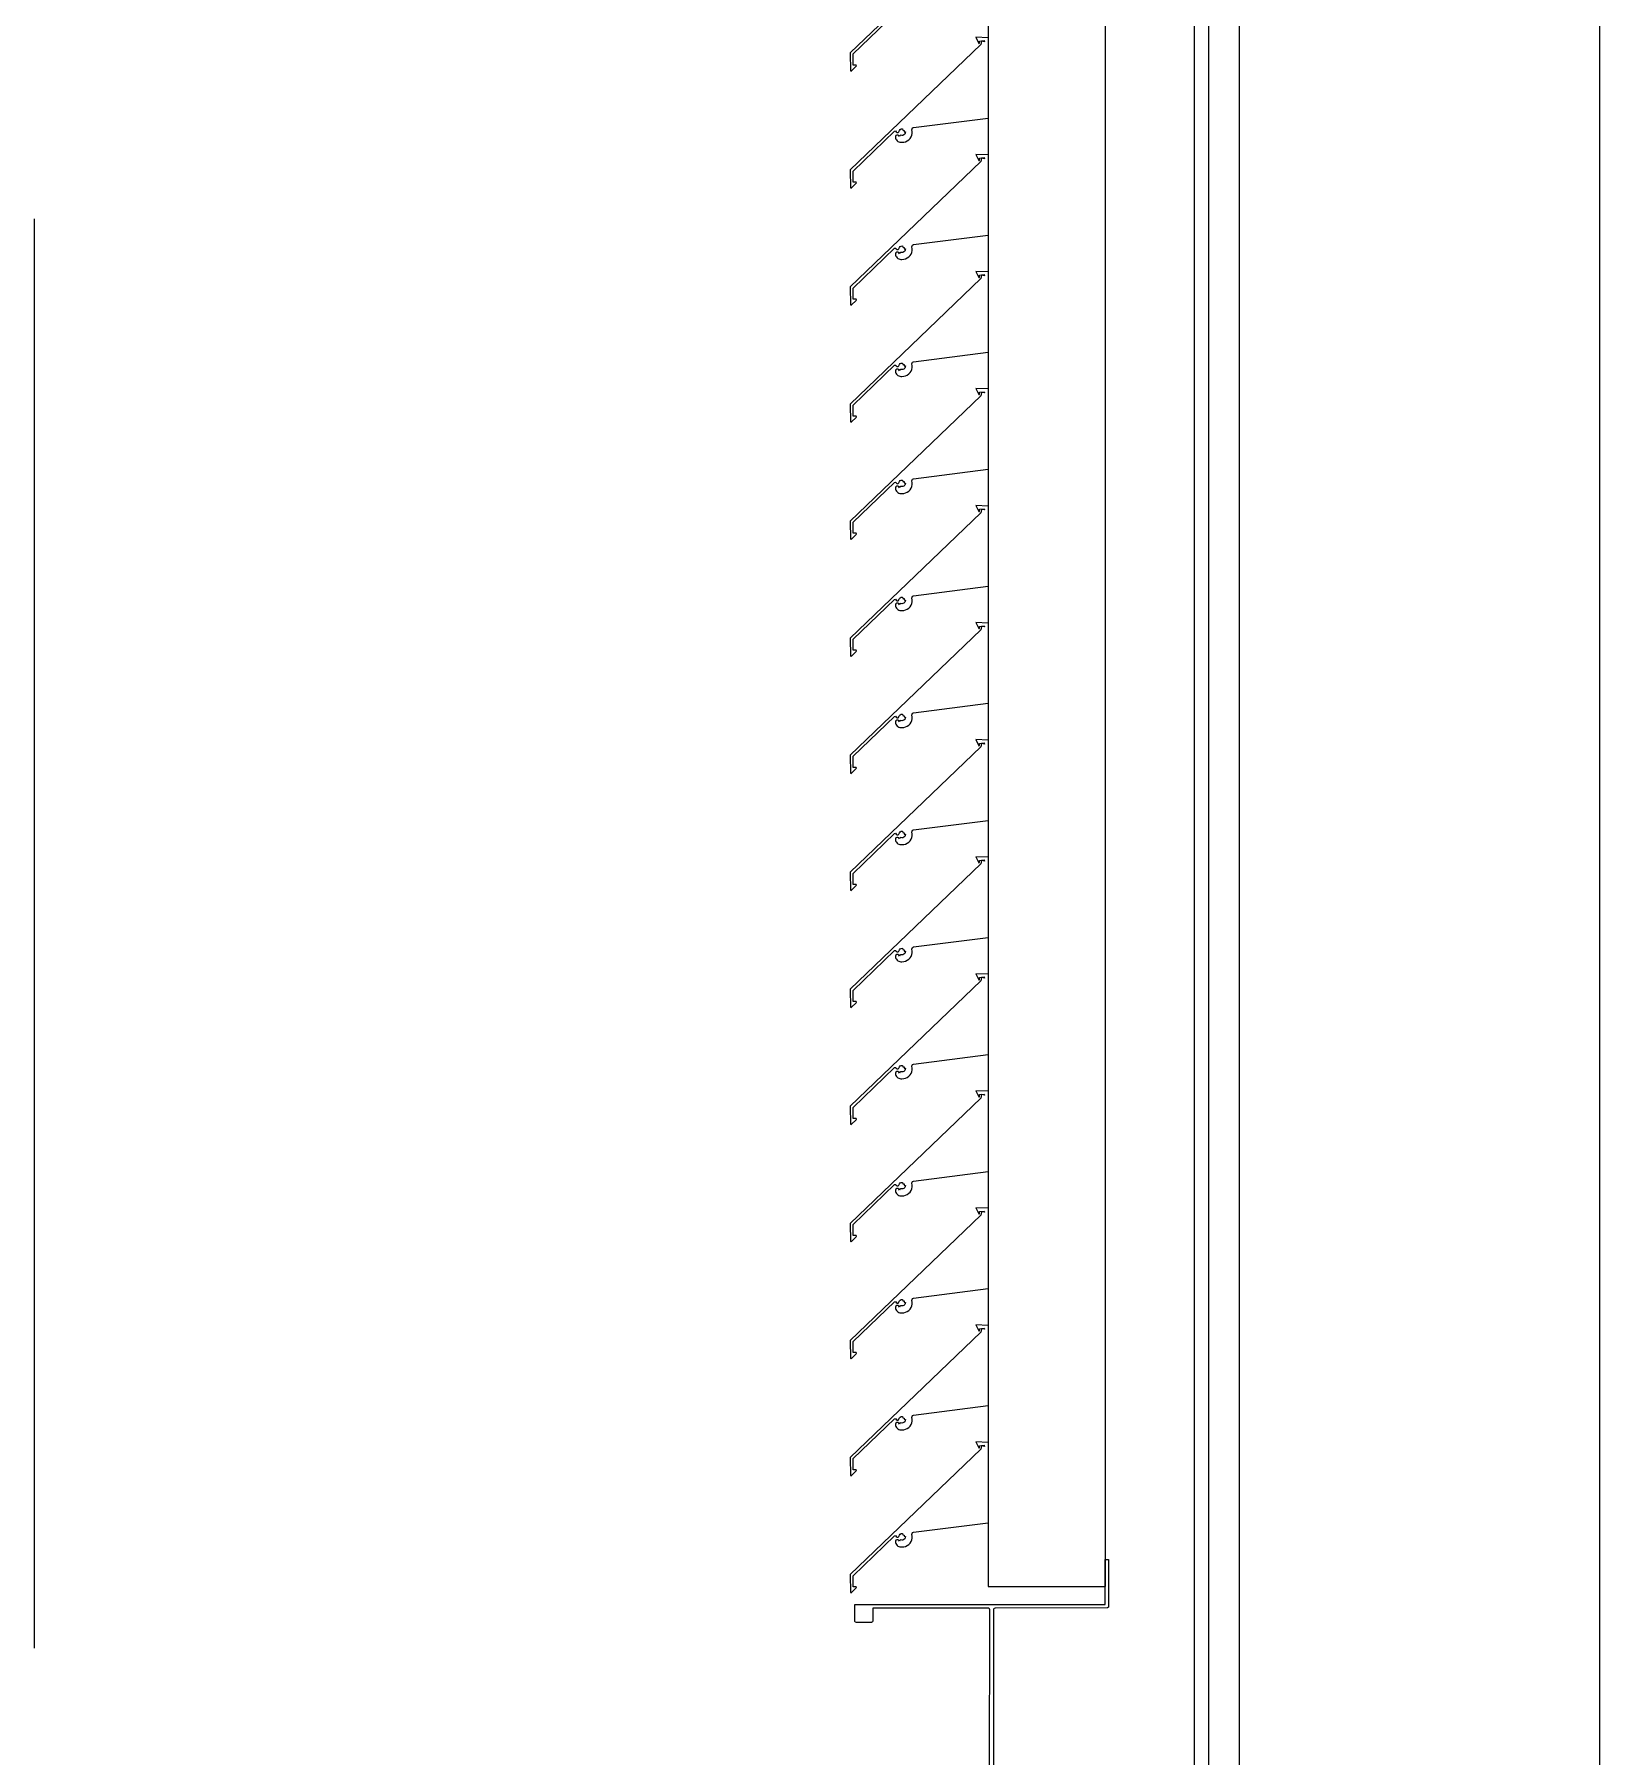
# Model space of a CAD drawing. Header units: millimetres. Extents: x -220592 to 404889, y -217665 to 38245.
# Drawn here: x -811.11 to -802.42, y -1241.56 to -1232 of the extents above; entities that cross this region are included whole.
import ezdxf

# ---------------------------------------------------------------- set-up
doc = ezdxf.new("R2010")
doc.units = ezdxf.units.MM
doc.linetypes.add('XKITLINE00', pattern=[0])
doc.layers.add('Part', color=7, linetype='Continuous', lineweight=0)
doc.layers.add('S-GRID', color=7, linetype='Continuous', lineweight=0)

# ---------------------------------------------------------------- blocks, each defined once
blk = doc.blocks.new('*A15045')
at = {"layer": 'S-GRID', "color": 7, "linetype": 'XKITLINE00', "lineweight": 0}
blk.add_line((0, 168.122485), (0, 176.059985), dxfattribs=at)
blk = doc.blocks.new('*A15047')
at = {"layer": 'Part', "color": 7, "linetype": 'XKITLINE00', "lineweight": 0}
for p, q in [((8.69, 356.643483), (8.69, 102.780027)), ((6.69, 102.780027), (6.69, 273.099959))]:
    blk.add_line(p, q, dxfattribs=at)
blk = doc.blocks.new('*A15350')
at = {"layer": 'Part', "color": 7, "linetype": 'XKITLINE00', "lineweight": 0}
for p, q in [((6.439864, 181.65), (6.439864, 154.15)), ((6.519864, 154.15), (6.519864, 181.65))]:
    blk.add_line(p, q, dxfattribs=at)
blk = doc.blocks.new('*A15351')
at = {"layer": 'Part', "color": 7, "linetype": 'XKITLINE00', "lineweight": 0}
for p, q in [((5.294696, 182.26533), (5.944696, 182.26533)), ((5.294696, 182.26533), (5.294696, 168.465444)), ((5.944696, 182.26533), (5.944696, 168.465444)), ((5.294696, 168.465444), (5.944696, 168.465444))]:
    blk.add_line(p, q, dxfattribs=at)
blk = doc.blocks.new('*A15352')
at = {"layer": 'Part', "color": 7, "linetype": 'XKITLINE00', "lineweight": 0}
for p, q in [((5.255094, 171.177984), (4.529972, 170.481738)), ((5.294696, 171.215326), (5.227201, 171.21794)), ((5.227201, 171.21794), (5.242736, 171.184453)), ((5.242736, 171.184453), (5.247859, 171.184865)), ((5.247859, 171.184865), (5.247988, 171.197056)), ((5.247988, 171.197056), (5.272971, 171.200196)), ((5.257991, 171.196527), (5.255094, 171.177984)), ((5.275007, 171.193623), (5.257991, 171.196527)), ((5.272971, 171.200196), (5.275007, 171.193623)), ((4.799378, 170.693748), (4.802492, 170.701322)), ((4.802492, 170.701322), (4.807159, 170.706108)), ((4.807159, 170.706108), (4.813235, 170.708898)), ((4.813235, 170.708898), (4.819907, 170.70932)), ((4.819907, 170.70932), (4.822229, 170.70193)), ((4.822229, 170.70193), (4.829394, 170.700986)), ((4.829394, 170.700986), (4.828225, 170.693926)), ((4.872437, 170.704354), (4.872676, 170.709876)), ((4.873923, 170.69422), (4.872437, 170.704354)), ((4.872676, 170.709876), (4.875813, 170.714428)), ((4.875813, 170.714428), (4.880888, 170.716618)), ((4.880888, 170.716618), (5.294696, 170.769622)), ((4.545007, 170.475371), (4.776023, 170.696774)), ((4.776023, 170.696774), (4.781182, 170.697866)), ((4.78333, 170.671956), (4.78069, 170.666482)), ((4.78069, 170.666482), (4.781186, 170.658712)), ((4.781182, 170.697866), (4.784837, 170.693239)), ((4.781186, 170.658712), (4.782921, 170.653216)), ((4.782921, 170.653216), (4.785675, 170.648153)), ((4.788474, 170.675193), (4.78333, 170.671956)), ((4.784837, 170.693239), (4.789301, 170.689385)), ((4.785675, 170.648153), (4.789347, 170.64371)), ((4.794552, 170.675205), (4.788474, 170.675193)), ((4.789301, 170.689385), (4.795195, 170.689591)), ((4.789347, 170.64371), (4.7938, 170.640052)), ((4.7938, 170.640052), (4.79887, 170.637312)), ((4.799708, 170.671987), (4.794552, 170.675205)), ((4.795195, 170.689591), (4.799378, 170.693748)), ((4.79887, 170.637312), (4.804371, 170.635593)), ((4.80265, 170.666515), (4.799708, 170.671987)), ((4.80468, 170.671496), (4.80265, 170.666515)), ((4.804371, 170.635593), (4.810099, 170.634957)), ((4.809491, 170.673903), (4.80468, 170.671496)), ((4.815409, 170.672998), (4.809491, 170.673903)), ((4.810099, 170.634957), (4.816898, 170.634859)), ((4.821909, 170.673342), (4.815409, 170.672998)), ((4.816898, 170.634859), (4.827111, 170.635644)), ((4.827877, 170.67594), (4.821909, 170.673342)), ((4.827111, 170.635644), (4.837012, 170.638267)), ((4.832559, 170.680462), (4.827877, 170.67594)), ((4.828225, 170.693926), (4.83593, 170.69282)), ((4.835361, 170.686336), (4.832559, 170.680462)), ((4.83593, 170.69282), (4.835361, 170.686336)), ((4.837012, 170.638267), (4.846275, 170.64264)), ((4.846275, 170.64264), (4.854591, 170.648618)), ((4.854591, 170.648618), (4.861687, 170.656005)), ((4.861687, 170.656005), (4.867327, 170.664555)), ((4.867327, 170.664555), (4.871325, 170.673985)), ((4.871325, 170.673985), (4.873548, 170.683984)), ((4.873548, 170.683984), (4.873923, 170.69422)), ((4.529972, 170.481738), (4.530525, 170.382587)), ((4.54535, 170.414025), (4.545007, 170.475371)), ((4.56277, 170.413928), (4.54535, 170.414025)), ((4.563855, 170.409007), (4.56277, 170.413928)), ((4.530525, 170.382587), (4.535206, 170.380119)), ((4.535206, 170.380119), (4.563855, 170.409007))]:
    blk.add_line(p, q, dxfattribs=at)
blk = doc.blocks.new('*A15359')
at = {"layer": 'Part', "color": 7, "linetype": 'XKITLINE00', "lineweight": 0}
for p, q in [((5.294696, 177.715326), (5.227201, 177.71794)), ((5.227201, 177.71794), (5.242736, 177.684453)), ((5.242736, 177.684453), (5.247859, 177.684865)), ((5.247859, 177.684865), (5.247988, 177.697056)), ((5.247988, 177.697056), (5.272971, 177.700196)), ((5.257991, 177.696527), (5.255094, 177.677984)), ((5.275007, 177.693623), (5.257991, 177.696527)), ((5.272971, 177.700196), (5.275007, 177.693623)), ((5.255094, 177.677984), (4.529972, 176.981738)), ((4.799378, 177.193748), (4.802492, 177.201322)), ((4.802492, 177.201322), (4.807159, 177.206108)), ((4.807159, 177.206108), (4.813235, 177.208898)), ((4.813235, 177.208898), (4.819907, 177.20932)), ((4.819907, 177.20932), (4.822229, 177.20193)), ((4.822229, 177.20193), (4.829394, 177.200986)), ((4.872437, 177.204354), (4.872676, 177.209876)), ((4.873923, 177.19422), (4.872437, 177.204354)), ((4.872676, 177.209876), (4.875813, 177.214428)), ((4.875813, 177.214428), (4.880888, 177.216618)), ((4.880888, 177.216618), (5.294696, 177.269622)), ((4.545007, 176.975371), (4.776023, 177.196774)), ((4.776023, 177.196774), (4.781182, 177.197866)), ((4.78333, 177.171956), (4.78069, 177.166482)), ((4.78069, 177.166482), (4.781186, 177.158712)), ((4.781182, 177.197866), (4.784837, 177.193239)), ((4.781186, 177.158712), (4.782921, 177.153216)), ((4.782921, 177.153216), (4.785675, 177.148153)), ((4.788474, 177.175193), (4.78333, 177.171956)), ((4.784837, 177.193239), (4.789301, 177.189385)), ((4.785675, 177.148153), (4.789347, 177.14371)), ((4.794552, 177.175205), (4.788474, 177.175193)), ((4.789301, 177.189385), (4.795195, 177.189591)), ((4.789347, 177.14371), (4.7938, 177.140052)), ((4.7938, 177.140052), (4.79887, 177.137312)), ((4.799708, 177.171987), (4.794552, 177.175205)), ((4.795195, 177.189591), (4.799378, 177.193748)), ((4.79887, 177.137312), (4.804371, 177.135593)), ((4.80265, 177.166515), (4.799708, 177.171987)), ((4.80468, 177.171496), (4.80265, 177.166515)), ((4.804371, 177.135593), (4.810099, 177.134957)), ((4.809491, 177.173903), (4.80468, 177.171496)), ((4.815409, 177.172998), (4.809491, 177.173903)), ((4.810099, 177.134957), (4.816898, 177.134859)), ((4.821909, 177.173342), (4.815409, 177.172998)), ((4.816898, 177.134859), (4.827111, 177.135644)), ((4.827877, 177.17594), (4.821909, 177.173342)), ((4.827111, 177.135644), (4.837012, 177.138267)), ((4.832559, 177.180462), (4.827877, 177.17594)), ((4.829394, 177.200986), (4.828225, 177.193926)), ((4.828225, 177.193926), (4.83593, 177.19282)), ((4.835361, 177.186336), (4.832559, 177.180462)), ((4.83593, 177.19282), (4.835361, 177.186336)), ((4.837012, 177.138267), (4.846275, 177.14264)), ((4.846275, 177.14264), (4.854591, 177.148618)), ((4.854591, 177.148618), (4.861687, 177.156005)), ((4.861687, 177.156005), (4.867327, 177.164555)), ((4.867327, 177.164555), (4.871325, 177.173985)), ((4.871325, 177.173985), (4.873548, 177.183984)), ((4.873548, 177.183984), (4.873923, 177.19422)), ((4.529972, 176.981738), (4.530525, 176.882587)), ((4.54535, 176.914025), (4.545007, 176.975371)), ((4.530525, 176.882587), (4.535206, 176.880119)), ((4.535206, 176.880119), (4.563855, 176.909007)), ((4.56277, 176.913928), (4.54535, 176.914025)), ((4.563855, 176.909007), (4.56277, 176.913928))]:
    blk.add_line(p, q, dxfattribs=at)
blk = doc.blocks.new('*A15360')
at = {"layer": 'Part', "color": 7, "linetype": 'XKITLINE00', "lineweight": 0}
for p, q in [((5.255094, 177.027984), (4.529972, 176.331738)), ((5.294696, 177.065326), (5.227201, 177.06794)), ((5.227201, 177.06794), (5.242736, 177.034453)), ((5.242736, 177.034453), (5.247859, 177.034865)), ((5.247859, 177.034865), (5.247988, 177.047056)), ((5.247988, 177.047056), (5.272971, 177.050196)), ((5.257991, 177.046527), (5.255094, 177.027984)), ((5.275007, 177.043623), (5.257991, 177.046527)), ((5.272971, 177.050196), (5.275007, 177.043623)), ((4.545007, 176.325371), (4.776023, 176.546774)), ((4.776023, 176.546774), (4.781182, 176.547866)), ((4.781182, 176.547866), (4.784837, 176.543239)), ((4.784837, 176.543239), (4.789301, 176.539385)), ((4.789301, 176.539385), (4.795195, 176.539591)), ((4.795195, 176.539591), (4.799378, 176.543748)), ((4.799378, 176.543748), (4.802492, 176.551322)), ((4.802492, 176.551322), (4.807159, 176.556108)), ((4.807159, 176.556108), (4.813235, 176.558898)), ((4.813235, 176.558898), (4.819907, 176.55932)), ((4.819907, 176.55932), (4.822229, 176.55193)), ((4.822229, 176.55193), (4.829394, 176.550986)), ((4.829394, 176.550986), (4.828225, 176.543926)), ((4.828225, 176.543926), (4.83593, 176.54282)), ((4.835361, 176.536336), (4.832559, 176.530462)), ((4.83593, 176.54282), (4.835361, 176.536336)), ((4.871325, 176.523985), (4.873548, 176.533984)), ((4.872437, 176.554354), (4.872676, 176.559876)), ((4.873923, 176.54422), (4.872437, 176.554354)), ((4.872676, 176.559876), (4.875813, 176.564428)), ((4.873548, 176.533984), (4.873923, 176.54422)), ((4.875813, 176.564428), (4.880888, 176.566618)), ((4.880888, 176.566618), (5.294696, 176.619622)), ((4.78333, 176.521956), (4.78069, 176.516482)), ((4.78069, 176.516482), (4.781186, 176.508712)), ((4.781186, 176.508712), (4.782921, 176.503216)), ((4.782921, 176.503216), (4.785675, 176.498153)), ((4.788474, 176.525193), (4.78333, 176.521956)), ((4.785675, 176.498153), (4.789347, 176.49371)), ((4.794552, 176.525205), (4.788474, 176.525193)), ((4.789347, 176.49371), (4.7938, 176.490052)), ((4.7938, 176.490052), (4.79887, 176.487312)), ((4.799708, 176.521987), (4.794552, 176.525205)), ((4.79887, 176.487312), (4.804371, 176.485593)), ((4.80265, 176.516515), (4.799708, 176.521987)), ((4.80468, 176.521496), (4.80265, 176.516515)), ((4.804371, 176.485593), (4.810099, 176.484957)), ((4.809491, 176.523903), (4.80468, 176.521496)), ((4.815409, 176.522998), (4.809491, 176.523903)), ((4.810099, 176.484957), (4.816898, 176.484859)), ((4.821909, 176.523342), (4.815409, 176.522998)), ((4.816898, 176.484859), (4.827111, 176.485644)), ((4.827877, 176.52594), (4.821909, 176.523342)), ((4.827111, 176.485644), (4.837012, 176.488267)), ((4.832559, 176.530462), (4.827877, 176.52594)), ((4.837012, 176.488267), (4.846275, 176.49264)), ((4.846275, 176.49264), (4.854591, 176.498618)), ((4.854591, 176.498618), (4.861687, 176.506005)), ((4.861687, 176.506005), (4.867327, 176.514555)), ((4.867327, 176.514555), (4.871325, 176.523985)), ((4.529972, 176.331738), (4.530525, 176.232587)), ((4.535206, 176.230119), (4.563855, 176.259007)), ((4.54535, 176.264025), (4.545007, 176.325371)), ((4.56277, 176.263928), (4.54535, 176.264025)), ((4.563855, 176.259007), (4.56277, 176.263928)), ((4.530525, 176.232587), (4.535206, 176.230119))]:
    blk.add_line(p, q, dxfattribs=at)
blk = doc.blocks.new('*A15361')
at = {"layer": 'Part', "color": 7, "linetype": 'XKITLINE00', "lineweight": 0}
for p, q in [((5.255094, 176.377984), (4.529972, 175.681738)), ((5.294696, 176.415326), (5.227201, 176.41794)), ((5.227201, 176.41794), (5.242736, 176.384453)), ((5.242736, 176.384453), (5.247859, 176.384865)), ((5.247859, 176.384865), (5.247988, 176.397056)), ((5.247988, 176.397056), (5.272971, 176.400196)), ((5.257991, 176.396527), (5.255094, 176.377984)), ((5.275007, 176.393623), (5.257991, 176.396527)), ((5.272971, 176.400196), (5.275007, 176.393623)), ((4.880888, 175.916618), (5.294696, 175.969622)), ((4.545007, 175.675371), (4.776023, 175.896774)), ((4.776023, 175.896774), (4.781182, 175.897866)), ((4.78333, 175.871956), (4.78069, 175.866482)), ((4.78069, 175.866482), (4.781186, 175.858712)), ((4.781182, 175.897866), (4.784837, 175.893239)), ((4.788474, 175.875193), (4.78333, 175.871956)), ((4.784837, 175.893239), (4.789301, 175.889385)), ((4.794552, 175.875205), (4.788474, 175.875193)), ((4.789301, 175.889385), (4.795195, 175.889591)), ((4.799708, 175.871987), (4.794552, 175.875205)), ((4.795195, 175.889591), (4.799378, 175.893748)), ((4.799378, 175.893748), (4.802492, 175.901322)), ((4.80265, 175.866515), (4.799708, 175.871987)), ((4.802492, 175.901322), (4.807159, 175.906108)), ((4.80468, 175.871496), (4.80265, 175.866515)), ((4.809491, 175.873903), (4.80468, 175.871496)), ((4.807159, 175.906108), (4.813235, 175.908898)), ((4.815409, 175.872998), (4.809491, 175.873903)), ((4.813235, 175.908898), (4.819907, 175.90932)), ((4.821909, 175.873342), (4.815409, 175.872998)), ((4.819907, 175.90932), (4.822229, 175.90193)), ((4.827877, 175.87594), (4.821909, 175.873342)), ((4.822229, 175.90193), (4.829394, 175.900986)), ((4.832559, 175.880462), (4.827877, 175.87594)), ((4.829394, 175.900986), (4.828225, 175.893926)), ((4.828225, 175.893926), (4.83593, 175.89282)), ((4.835361, 175.886336), (4.832559, 175.880462)), ((4.83593, 175.89282), (4.835361, 175.886336)), ((4.861687, 175.856005), (4.867327, 175.864555)), ((4.867327, 175.864555), (4.871325, 175.873985)), ((4.871325, 175.873985), (4.873548, 175.883984)), ((4.872437, 175.904354), (4.872676, 175.909876)), ((4.873923, 175.89422), (4.872437, 175.904354)), ((4.872676, 175.909876), (4.875813, 175.914428)), ((4.873548, 175.883984), (4.873923, 175.89422)), ((4.875813, 175.914428), (4.880888, 175.916618)), ((4.781186, 175.858712), (4.782921, 175.853216)), ((4.782921, 175.853216), (4.785675, 175.848153)), ((4.785675, 175.848153), (4.789347, 175.84371)), ((4.789347, 175.84371), (4.7938, 175.840052)), ((4.7938, 175.840052), (4.79887, 175.837312)), ((4.79887, 175.837312), (4.804371, 175.835593)), ((4.804371, 175.835593), (4.810099, 175.834957)), ((4.810099, 175.834957), (4.816898, 175.834859)), ((4.816898, 175.834859), (4.827111, 175.835644)), ((4.827111, 175.835644), (4.837012, 175.838267)), ((4.837012, 175.838267), (4.846275, 175.84264)), ((4.846275, 175.84264), (4.854591, 175.848618)), ((4.854591, 175.848618), (4.861687, 175.856005)), ((4.529972, 175.681738), (4.530525, 175.582587)), ((4.54535, 175.614025), (4.545007, 175.675371)), ((4.530525, 175.582587), (4.535206, 175.580119)), ((4.535206, 175.580119), (4.563855, 175.609007)), ((4.56277, 175.613928), (4.54535, 175.614025)), ((4.563855, 175.609007), (4.56277, 175.613928))]:
    blk.add_line(p, q, dxfattribs=at)
blk = doc.blocks.new('*A15429')
at = {"layer": 'Part', "color": 7, "linetype": 'XKITLINE00', "lineweight": 0}
for p, q in [((5.944368, 168.365225), (5.944412, 168.615225)), ((5.944412, 168.615225), (5.964412, 168.615222)), ((5.964412, 168.615222), (5.964367, 168.355222)), ((4.555113, 168.271641), (4.554368, 168.365468)), ((4.554368, 168.365468), (5.944368, 168.365225)), ((4.654365, 168.34545), (4.654353, 168.27545)), ((5.298192, 168.344577), (4.654365, 168.34545)), ((5.302679, 168.340893), (5.298192, 168.344577)), ((5.304363, 168.335337), (5.302679, 168.340893)), ((5.303437, 167.39151), (5.304363, 168.335337)), ((5.324363, 168.335333), (5.324199, 167.395333)), ((5.325125, 168.33916), (5.324363, 168.335333)), ((5.328809, 168.343647), (5.325125, 168.33916)), ((5.334365, 168.345332), (5.328809, 168.343647)), ((5.958192, 168.345984), (5.334365, 168.345332)), ((5.96268, 168.349666), (5.958192, 168.345984)), ((5.964367, 168.355222), (5.96268, 168.349666)), ((4.558796, 168.267152), (4.555113, 168.271641)), ((4.564351, 168.265466), (4.558796, 168.267152)), ((4.648178, 168.266213), (4.564351, 168.265466)), ((4.652666, 168.269895), (4.648178, 168.266213)), ((4.654353, 168.27545), (4.652666, 168.269895)), ((4.554194, 167.365468), (4.55421, 167.455468)), ((4.55421, 167.455468), (4.555896, 167.461023)), ((4.555896, 167.461023), (4.560384, 167.464706)), ((4.560384, 167.464706), (4.644211, 167.465452)), ((4.644211, 167.465452), (4.649767, 167.463766)), ((4.649767, 167.463766), (4.653449, 167.459277)), ((4.653449, 167.459277), (4.654197, 167.38545)), ((5.944194, 167.365225), (4.554194, 167.365468)), ((4.654197, 167.38545), (5.294197, 167.385339)), ((5.294197, 167.385339), (5.299753, 167.387023)), ((5.299753, 167.387023), (5.303437, 167.39151)), ((5.324199, 167.395333), (5.325883, 167.389777)), ((5.325883, 167.389777), (5.330371, 167.386094)), ((5.330371, 167.386094), (5.954197, 167.385223)), ((5.94415, 167.115225), (5.944194, 167.365225)), ((5.954197, 167.385223), (5.959753, 167.383537)), ((5.959753, 167.383537), (5.963435, 167.379049)), ((5.963435, 167.379049), (5.96415, 167.115222)), ((5.96415, 167.115222), (5.94415, 167.115225))]:
    blk.add_line(p, q, dxfattribs=at)
blk = doc.blocks.new('*A15430')
at = {"layer": 'Part', "color": 7, "linetype": 'XKITLINE00', "lineweight": 0}
for p, q in [((5.255094, 170.527984), (4.529972, 169.831738)), ((5.294696, 170.565326), (5.227201, 170.56794)), ((5.227201, 170.56794), (5.242736, 170.534453)), ((5.242736, 170.534453), (5.247859, 170.534865)), ((5.247859, 170.534865), (5.247988, 170.547056)), ((5.247988, 170.547056), (5.272971, 170.550196)), ((5.257991, 170.546527), (5.255094, 170.527984)), ((5.275007, 170.543623), (5.257991, 170.546527)), ((5.272971, 170.550196), (5.275007, 170.543623)), ((4.545007, 169.825371), (4.776023, 170.046774)), ((4.776023, 170.046774), (4.781182, 170.047866)), ((4.781182, 170.047866), (4.784837, 170.043239)), ((4.784837, 170.043239), (4.789301, 170.039385)), ((4.789301, 170.039385), (4.795195, 170.039591)), ((4.795195, 170.039591), (4.799378, 170.043748)), ((4.799378, 170.043748), (4.802492, 170.051322)), ((4.802492, 170.051322), (4.807159, 170.056108)), ((4.807159, 170.056108), (4.813235, 170.058898)), ((4.813235, 170.058898), (4.819907, 170.05932)), ((4.819907, 170.05932), (4.822229, 170.05193)), ((4.822229, 170.05193), (4.829394, 170.050986)), ((4.832559, 170.030462), (4.827877, 170.02594)), ((4.829394, 170.050986), (4.828225, 170.043926)), ((4.828225, 170.043926), (4.83593, 170.04282)), ((4.835361, 170.036336), (4.832559, 170.030462)), ((4.83593, 170.04282), (4.835361, 170.036336)), ((4.871325, 170.023985), (4.873548, 170.033984)), ((4.872437, 170.054354), (4.872676, 170.059876)), ((4.873923, 170.04422), (4.872437, 170.054354)), ((4.872676, 170.059876), (4.875813, 170.064428)), ((4.873548, 170.033984), (4.873923, 170.04422)), ((4.875813, 170.064428), (4.880888, 170.066618)), ((4.880888, 170.066618), (5.294696, 170.119622)), ((4.78333, 170.021956), (4.78069, 170.016482)), ((4.78069, 170.016482), (4.781186, 170.008712)), ((4.781186, 170.008712), (4.782921, 170.003216)), ((4.782921, 170.003216), (4.785675, 169.998153)), ((4.788474, 170.025193), (4.78333, 170.021956)), ((4.785675, 169.998153), (4.789347, 169.99371)), ((4.794552, 170.025205), (4.788474, 170.025193)), ((4.789347, 169.99371), (4.7938, 169.990052)), ((4.7938, 169.990052), (4.79887, 169.987312)), ((4.799708, 170.021987), (4.794552, 170.025205)), ((4.79887, 169.987312), (4.804371, 169.985593)), ((4.80265, 170.016515), (4.799708, 170.021987)), ((4.80468, 170.021496), (4.80265, 170.016515)), ((4.804371, 169.985593), (4.810099, 169.984957)), ((4.809491, 170.023903), (4.80468, 170.021496)), ((4.815409, 170.022998), (4.809491, 170.023903)), ((4.810099, 169.984957), (4.816898, 169.984859)), ((4.821909, 170.023342), (4.815409, 170.022998)), ((4.816898, 169.984859), (4.827111, 169.985644)), ((4.827877, 170.02594), (4.821909, 170.023342)), ((4.827111, 169.985644), (4.837012, 169.988267)), ((4.837012, 169.988267), (4.846275, 169.99264)), ((4.846275, 169.99264), (4.854591, 169.998618)), ((4.854591, 169.998618), (4.861687, 170.006005)), ((4.861687, 170.006005), (4.867327, 170.014555)), ((4.867327, 170.014555), (4.871325, 170.023985)), ((4.529972, 169.831738), (4.530525, 169.732587)), ((4.535206, 169.730119), (4.563855, 169.759007)), ((4.54535, 169.764025), (4.545007, 169.825371)), ((4.56277, 169.763928), (4.54535, 169.764025)), ((4.563855, 169.759007), (4.56277, 169.763928)), ((4.530525, 169.732587), (4.535206, 169.730119))]:
    blk.add_line(p, q, dxfattribs=at)
blk = doc.blocks.new('*A15431')
at = {"layer": 'Part', "color": 7, "linetype": 'XKITLINE00', "lineweight": 0}
for p, q in [((5.255094, 169.877984), (4.529972, 169.181738)), ((5.294696, 169.915326), (5.227201, 169.91794)), ((5.227201, 169.91794), (5.242736, 169.884453)), ((5.242736, 169.884453), (5.247859, 169.884865)), ((5.247859, 169.884865), (5.247988, 169.897056)), ((5.247988, 169.897056), (5.272971, 169.900196)), ((5.257991, 169.896527), (5.255094, 169.877984)), ((5.275007, 169.893623), (5.257991, 169.896527)), ((5.272971, 169.900196), (5.275007, 169.893623)), ((4.880888, 169.416618), (5.294696, 169.469622)), ((4.545007, 169.175371), (4.776023, 169.396774)), ((4.776023, 169.396774), (4.781182, 169.397866)), ((4.78333, 169.371956), (4.78069, 169.366482)), ((4.78069, 169.366482), (4.781186, 169.358712)), ((4.781182, 169.397866), (4.784837, 169.393239)), ((4.788474, 169.375193), (4.78333, 169.371956)), ((4.784837, 169.393239), (4.789301, 169.389385)), ((4.794552, 169.375205), (4.788474, 169.375193)), ((4.789301, 169.389385), (4.795195, 169.389591)), ((4.799708, 169.371987), (4.794552, 169.375205)), ((4.795195, 169.389591), (4.799378, 169.393748)), ((4.799378, 169.393748), (4.802492, 169.401322)), ((4.80265, 169.366515), (4.799708, 169.371987)), ((4.802492, 169.401322), (4.807159, 169.406108)), ((4.80468, 169.371496), (4.80265, 169.366515)), ((4.809491, 169.373903), (4.80468, 169.371496)), ((4.807159, 169.406108), (4.813235, 169.408898)), ((4.815409, 169.372998), (4.809491, 169.373903)), ((4.813235, 169.408898), (4.819907, 169.40932)), ((4.821909, 169.373342), (4.815409, 169.372998)), ((4.819907, 169.40932), (4.822229, 169.40193)), ((4.827877, 169.37594), (4.821909, 169.373342)), ((4.822229, 169.40193), (4.829394, 169.400986)), ((4.832559, 169.380462), (4.827877, 169.37594)), ((4.829394, 169.400986), (4.828225, 169.393926)), ((4.828225, 169.393926), (4.83593, 169.39282)), ((4.835361, 169.386336), (4.832559, 169.380462)), ((4.83593, 169.39282), (4.835361, 169.386336)), ((4.861687, 169.356005), (4.867327, 169.364555)), ((4.867327, 169.364555), (4.871325, 169.373985)), ((4.871325, 169.373985), (4.873548, 169.383984)), ((4.872437, 169.404354), (4.872676, 169.409876)), ((4.873923, 169.39422), (4.872437, 169.404354)), ((4.872676, 169.409876), (4.875813, 169.414428)), ((4.873548, 169.383984), (4.873923, 169.39422)), ((4.875813, 169.414428), (4.880888, 169.416618)), ((4.781186, 169.358712), (4.782921, 169.353216)), ((4.782921, 169.353216), (4.785675, 169.348153)), ((4.785675, 169.348153), (4.789347, 169.34371)), ((4.789347, 169.34371), (4.7938, 169.340052)), ((4.7938, 169.340052), (4.79887, 169.337312)), ((4.79887, 169.337312), (4.804371, 169.335593)), ((4.804371, 169.335593), (4.810099, 169.334957)), ((4.810099, 169.334957), (4.816898, 169.334859)), ((4.816898, 169.334859), (4.827111, 169.335644)), ((4.827111, 169.335644), (4.837012, 169.338267)), ((4.837012, 169.338267), (4.846275, 169.34264)), ((4.846275, 169.34264), (4.854591, 169.348618)), ((4.854591, 169.348618), (4.861687, 169.356005)), ((4.529972, 169.181738), (4.530525, 169.082587)), ((4.54535, 169.114025), (4.545007, 169.175371)), ((4.530525, 169.082587), (4.535206, 169.080119)), ((4.535206, 169.080119), (4.563855, 169.109007)), ((4.56277, 169.113928), (4.54535, 169.114025)), ((4.563855, 169.109007), (4.56277, 169.113928))]:
    blk.add_line(p, q, dxfattribs=at)
blk = doc.blocks.new('*A15432')
at = {"layer": 'Part', "color": 7, "linetype": 'XKITLINE00', "lineweight": 0}
for p, q in [((5.294696, 169.265326), (5.227201, 169.26794)), ((5.227201, 169.26794), (5.242736, 169.234453)), ((5.255094, 169.227984), (4.529972, 168.531738)), ((5.242736, 169.234453), (5.247859, 169.234865)), ((5.247859, 169.234865), (5.247988, 169.247056)), ((5.247988, 169.247056), (5.272971, 169.250196)), ((5.257991, 169.246527), (5.255094, 169.227984)), ((5.275007, 169.243623), (5.257991, 169.246527)), ((5.272971, 169.250196), (5.275007, 169.243623)), ((4.880888, 168.766618), (5.294696, 168.819622)), ((4.545007, 168.525371), (4.776023, 168.746774)), ((4.776023, 168.746774), (4.781182, 168.747866)), ((4.78333, 168.721956), (4.78069, 168.716482)), ((4.78069, 168.716482), (4.781186, 168.708712)), ((4.781182, 168.747866), (4.784837, 168.743239)), ((4.781186, 168.708712), (4.782921, 168.703216)), ((4.782921, 168.703216), (4.785675, 168.698153)), ((4.788474, 168.725193), (4.78333, 168.721956)), ((4.784837, 168.743239), (4.789301, 168.739385)), ((4.785675, 168.698153), (4.789347, 168.69371)), ((4.794552, 168.725205), (4.788474, 168.725193)), ((4.789301, 168.739385), (4.795195, 168.739591)), ((4.789347, 168.69371), (4.7938, 168.690052)), ((4.799708, 168.721987), (4.794552, 168.725205)), ((4.795195, 168.739591), (4.799378, 168.743748)), ((4.799378, 168.743748), (4.802492, 168.751322)), ((4.80265, 168.716515), (4.799708, 168.721987)), ((4.802492, 168.751322), (4.807159, 168.756108)), ((4.80468, 168.721496), (4.80265, 168.716515)), ((4.809491, 168.723903), (4.80468, 168.721496)), ((4.807159, 168.756108), (4.813235, 168.758898)), ((4.815409, 168.722998), (4.809491, 168.723903)), ((4.813235, 168.758898), (4.819907, 168.75932)), ((4.821909, 168.723342), (4.815409, 168.722998)), ((4.819907, 168.75932), (4.822229, 168.75193)), ((4.827877, 168.72594), (4.821909, 168.723342)), ((4.822229, 168.75193), (4.829394, 168.750986)), ((4.832559, 168.730462), (4.827877, 168.72594)), ((4.829394, 168.750986), (4.828225, 168.743926)), ((4.828225, 168.743926), (4.83593, 168.74282)), ((4.835361, 168.736336), (4.832559, 168.730462)), ((4.83593, 168.74282), (4.835361, 168.736336)), ((4.837012, 168.688267), (4.846275, 168.69264)), ((4.846275, 168.69264), (4.854591, 168.698618)), ((4.854591, 168.698618), (4.861687, 168.706005)), ((4.861687, 168.706005), (4.867327, 168.714555)), ((4.867327, 168.714555), (4.871325, 168.723985)), ((4.871325, 168.723985), (4.873548, 168.733984)), ((4.872437, 168.754354), (4.872676, 168.759876)), ((4.873923, 168.74422), (4.872437, 168.754354)), ((4.872676, 168.759876), (4.875813, 168.764428)), ((4.873548, 168.733984), (4.873923, 168.74422)), ((4.875813, 168.764428), (4.880888, 168.766618)), ((4.7938, 168.690052), (4.79887, 168.687312)), ((4.79887, 168.687312), (4.804371, 168.685593)), ((4.804371, 168.685593), (4.810099, 168.684957)), ((4.810099, 168.684957), (4.816898, 168.684859)), ((4.816898, 168.684859), (4.827111, 168.685644)), ((4.827111, 168.685644), (4.837012, 168.688267)), ((4.529972, 168.531738), (4.530525, 168.432587)), ((4.54535, 168.464025), (4.545007, 168.525371)), ((4.530525, 168.432587), (4.535206, 168.430119)), ((4.535206, 168.430119), (4.563855, 168.459007)), ((4.56277, 168.463928), (4.54535, 168.464025)), ((4.563855, 168.459007), (4.56277, 168.463928))]:
    blk.add_line(p, q, dxfattribs=at)
blk = doc.blocks.new('*A15478')
at = {"layer": 'Part', "color": 7, "linetype": 'XKITLINE00', "lineweight": 0}
for p, q in [((5.294696, 175.765326), (5.227201, 175.76794)), ((5.227201, 175.76794), (5.242736, 175.734453)), ((5.255094, 175.727984), (4.529972, 175.031738)), ((5.242736, 175.734453), (5.247859, 175.734865)), ((5.247859, 175.734865), (5.247988, 175.747056)), ((5.247988, 175.747056), (5.272971, 175.750196)), ((5.257991, 175.746527), (5.255094, 175.727984)), ((5.275007, 175.743623), (5.257991, 175.746527)), ((5.272971, 175.750196), (5.275007, 175.743623)), ((4.880888, 175.266618), (5.294696, 175.319622)), ((4.545007, 175.025371), (4.776023, 175.246774)), ((4.776023, 175.246774), (4.781182, 175.247866)), ((4.78333, 175.221956), (4.78069, 175.216482)), ((4.78069, 175.216482), (4.781186, 175.208712)), ((4.781182, 175.247866), (4.784837, 175.243239)), ((4.781186, 175.208712), (4.782921, 175.203216)), ((4.782921, 175.203216), (4.785675, 175.198153)), ((4.788474, 175.225193), (4.78333, 175.221956)), ((4.784837, 175.243239), (4.789301, 175.239385)), ((4.785675, 175.198153), (4.789347, 175.19371)), ((4.794552, 175.225205), (4.788474, 175.225193)), ((4.789301, 175.239385), (4.795195, 175.239591)), ((4.789347, 175.19371), (4.7938, 175.190052)), ((4.799708, 175.221987), (4.794552, 175.225205)), ((4.795195, 175.239591), (4.799378, 175.243748)), ((4.799378, 175.243748), (4.802492, 175.251322)), ((4.80265, 175.216515), (4.799708, 175.221987)), ((4.802492, 175.251322), (4.807159, 175.256108)), ((4.80468, 175.221496), (4.80265, 175.216515)), ((4.809491, 175.223903), (4.80468, 175.221496)), ((4.807159, 175.256108), (4.813235, 175.258898)), ((4.815409, 175.222998), (4.809491, 175.223903)), ((4.813235, 175.258898), (4.819907, 175.25932)), ((4.821909, 175.223342), (4.815409, 175.222998)), ((4.819907, 175.25932), (4.822229, 175.25193)), ((4.827877, 175.22594), (4.821909, 175.223342)), ((4.822229, 175.25193), (4.829394, 175.250986)), ((4.832559, 175.230462), (4.827877, 175.22594)), ((4.829394, 175.250986), (4.828225, 175.243926)), ((4.828225, 175.243926), (4.83593, 175.24282)), ((4.835361, 175.236336), (4.832559, 175.230462)), ((4.83593, 175.24282), (4.835361, 175.236336)), ((4.846275, 175.19264), (4.854591, 175.198618)), ((4.854591, 175.198618), (4.861687, 175.206005)), ((4.861687, 175.206005), (4.867327, 175.214555)), ((4.867327, 175.214555), (4.871325, 175.223985)), ((4.871325, 175.223985), (4.873548, 175.233984)), ((4.872437, 175.254354), (4.872676, 175.259876)), ((4.873923, 175.24422), (4.872437, 175.254354)), ((4.872676, 175.259876), (4.875813, 175.264428)), ((4.873548, 175.233984), (4.873923, 175.24422)), ((4.875813, 175.264428), (4.880888, 175.266618)), ((4.7938, 175.190052), (4.79887, 175.187312)), ((4.79887, 175.187312), (4.804371, 175.185593)), ((4.804371, 175.185593), (4.810099, 175.184957)), ((4.810099, 175.184957), (4.816898, 175.184859)), ((4.816898, 175.184859), (4.827111, 175.185644)), ((4.827111, 175.185644), (4.837012, 175.188267)), ((4.837012, 175.188267), (4.846275, 175.19264)), ((4.529972, 175.031738), (4.530525, 174.932587)), ((4.54535, 174.964025), (4.545007, 175.025371)), ((4.530525, 174.932587), (4.535206, 174.930119)), ((4.535206, 174.930119), (4.563855, 174.959007)), ((4.56277, 174.963928), (4.54535, 174.964025)), ((4.563855, 174.959007), (4.56277, 174.963928))]:
    blk.add_line(p, q, dxfattribs=at)
blk = doc.blocks.new('*A15479')
at = {"layer": 'Part', "color": 7, "linetype": 'XKITLINE00', "lineweight": 0}
for p, q in [((5.294696, 175.115326), (5.227201, 175.11794)), ((5.227201, 175.11794), (5.242736, 175.084453)), ((5.247988, 175.097056), (5.272971, 175.100196)), ((5.272971, 175.100196), (5.275007, 175.093623)), ((5.255094, 175.077984), (4.529972, 174.381738)), ((5.242736, 175.084453), (5.247859, 175.084865)), ((5.247859, 175.084865), (5.247988, 175.097056)), ((5.257991, 175.096527), (5.255094, 175.077984)), ((5.275007, 175.093623), (5.257991, 175.096527)), ((4.880888, 174.616618), (5.294696, 174.669622)), ((4.545007, 174.375371), (4.776023, 174.596774)), ((4.776023, 174.596774), (4.781182, 174.597866)), ((4.78333, 174.571956), (4.78069, 174.566482)), ((4.78069, 174.566482), (4.781186, 174.558712)), ((4.781182, 174.597866), (4.784837, 174.593239)), ((4.781186, 174.558712), (4.782921, 174.553216)), ((4.782921, 174.553216), (4.785675, 174.548153)), ((4.788474, 174.575193), (4.78333, 174.571956)), ((4.784837, 174.593239), (4.789301, 174.589385)), ((4.785675, 174.548153), (4.789347, 174.54371)), ((4.794552, 174.575205), (4.788474, 174.575193)), ((4.789301, 174.589385), (4.795195, 174.589591)), ((4.789347, 174.54371), (4.7938, 174.540052)), ((4.7938, 174.540052), (4.79887, 174.537312)), ((4.799708, 174.571987), (4.794552, 174.575205)), ((4.795195, 174.589591), (4.799378, 174.593748)), ((4.79887, 174.537312), (4.804371, 174.535593)), ((4.799378, 174.593748), (4.802492, 174.601322)), ((4.80265, 174.566515), (4.799708, 174.571987)), ((4.802492, 174.601322), (4.807159, 174.606108)), ((4.80468, 174.571496), (4.80265, 174.566515)), ((4.804371, 174.535593), (4.810099, 174.534957)), ((4.809491, 174.573903), (4.80468, 174.571496)), ((4.807159, 174.606108), (4.813235, 174.608898)), ((4.815409, 174.572998), (4.809491, 174.573903)), ((4.810099, 174.534957), (4.816898, 174.534859)), ((4.813235, 174.608898), (4.819907, 174.60932)), ((4.821909, 174.573342), (4.815409, 174.572998)), ((4.816898, 174.534859), (4.827111, 174.535644)), ((4.819907, 174.60932), (4.822229, 174.60193)), ((4.827877, 174.57594), (4.821909, 174.573342)), ((4.822229, 174.60193), (4.829394, 174.600986)), ((4.827111, 174.535644), (4.837012, 174.538267)), ((4.832559, 174.580462), (4.827877, 174.57594)), ((4.829394, 174.600986), (4.828225, 174.593926)), ((4.828225, 174.593926), (4.83593, 174.59282)), ((4.835361, 174.586336), (4.832559, 174.580462)), ((4.83593, 174.59282), (4.835361, 174.586336)), ((4.837012, 174.538267), (4.846275, 174.54264)), ((4.846275, 174.54264), (4.854591, 174.548618)), ((4.854591, 174.548618), (4.861687, 174.556005)), ((4.861687, 174.556005), (4.867327, 174.564555)), ((4.867327, 174.564555), (4.871325, 174.573985)), ((4.871325, 174.573985), (4.873548, 174.583984)), ((4.872437, 174.604354), (4.872676, 174.609876)), ((4.873923, 174.59422), (4.872437, 174.604354)), ((4.872676, 174.609876), (4.875813, 174.614428)), ((4.873548, 174.583984), (4.873923, 174.59422)), ((4.875813, 174.614428), (4.880888, 174.616618)), ((4.529972, 174.381738), (4.530525, 174.282587)), ((4.54535, 174.314025), (4.545007, 174.375371)), ((4.530525, 174.282587), (4.535206, 174.280119)), ((4.535206, 174.280119), (4.563855, 174.309007)), ((4.56277, 174.313928), (4.54535, 174.314025)), ((4.563855, 174.309007), (4.56277, 174.313928))]:
    blk.add_line(p, q, dxfattribs=at)
blk = doc.blocks.new('*A15480')
at = {"layer": 'Part', "color": 7, "linetype": 'XKITLINE00', "lineweight": 0}
for p, q in [((5.294696, 174.465326), (5.227201, 174.46794)), ((5.227201, 174.46794), (5.242736, 174.434453)), ((5.242736, 174.434453), (5.247859, 174.434865)), ((5.247859, 174.434865), (5.247988, 174.447056)), ((5.247988, 174.447056), (5.272971, 174.450196)), ((5.257991, 174.446527), (5.255094, 174.427984)), ((5.275007, 174.443623), (5.257991, 174.446527)), ((5.272971, 174.450196), (5.275007, 174.443623)), ((5.255094, 174.427984), (4.529972, 173.731738)), ((4.799378, 173.943748), (4.802492, 173.951322)), ((4.802492, 173.951322), (4.807159, 173.956108)), ((4.807159, 173.956108), (4.813235, 173.958898)), ((4.813235, 173.958898), (4.819907, 173.95932)), ((4.819907, 173.95932), (4.822229, 173.95193)), ((4.822229, 173.95193), (4.829394, 173.950986)), ((4.829394, 173.950986), (4.828225, 173.943926)), ((4.872437, 173.954354), (4.872676, 173.959876)), ((4.873923, 173.94422), (4.872437, 173.954354)), ((4.872676, 173.959876), (4.875813, 173.964428)), ((4.875813, 173.964428), (4.880888, 173.966618)), ((4.880888, 173.966618), (5.294696, 174.019622)), ((4.545007, 173.725371), (4.776023, 173.946774)), ((4.776023, 173.946774), (4.781182, 173.947866)), ((4.78333, 173.921956), (4.78069, 173.916482)), ((4.78069, 173.916482), (4.781186, 173.908712)), ((4.781182, 173.947866), (4.784837, 173.943239)), ((4.781186, 173.908712), (4.782921, 173.903216)), ((4.782921, 173.903216), (4.785675, 173.898153)), ((4.788474, 173.925193), (4.78333, 173.921956)), ((4.784837, 173.943239), (4.789301, 173.939385)), ((4.785675, 173.898153), (4.789347, 173.89371)), ((4.794552, 173.925205), (4.788474, 173.925193)), ((4.789301, 173.939385), (4.795195, 173.939591)), ((4.789347, 173.89371), (4.7938, 173.890052)), ((4.7938, 173.890052), (4.79887, 173.887312)), ((4.799708, 173.921987), (4.794552, 173.925205)), ((4.795195, 173.939591), (4.799378, 173.943748)), ((4.79887, 173.887312), (4.804371, 173.885593)), ((4.80265, 173.916515), (4.799708, 173.921987)), ((4.80468, 173.921496), (4.80265, 173.916515)), ((4.804371, 173.885593), (4.810099, 173.884957)), ((4.809491, 173.923903), (4.80468, 173.921496)), ((4.815409, 173.922998), (4.809491, 173.923903)), ((4.810099, 173.884957), (4.816898, 173.884859)), ((4.821909, 173.923342), (4.815409, 173.922998)), ((4.816898, 173.884859), (4.827111, 173.885644)), ((4.827877, 173.92594), (4.821909, 173.923342)), ((4.827111, 173.885644), (4.837012, 173.888267)), ((4.832559, 173.930462), (4.827877, 173.92594)), ((4.828225, 173.943926), (4.83593, 173.94282)), ((4.835361, 173.936336), (4.832559, 173.930462)), ((4.83593, 173.94282), (4.835361, 173.936336)), ((4.837012, 173.888267), (4.846275, 173.89264)), ((4.846275, 173.89264), (4.854591, 173.898618)), ((4.854591, 173.898618), (4.861687, 173.906005)), ((4.861687, 173.906005), (4.867327, 173.914555)), ((4.867327, 173.914555), (4.871325, 173.923985)), ((4.871325, 173.923985), (4.873548, 173.933984)), ((4.873548, 173.933984), (4.873923, 173.94422)), ((4.529972, 173.731738), (4.530525, 173.632587)), ((4.54535, 173.664025), (4.545007, 173.725371)), ((4.56277, 173.663928), (4.54535, 173.664025)), ((4.563855, 173.659007), (4.56277, 173.663928)), ((4.530525, 173.632587), (4.535206, 173.630119)), ((4.535206, 173.630119), (4.563855, 173.659007))]:
    blk.add_line(p, q, dxfattribs=at)
blk = doc.blocks.new('*A15481')
at = {"layer": 'Part', "color": 7, "linetype": 'XKITLINE00', "lineweight": 0}
for p, q in [((5.255094, 173.777984), (4.529972, 173.081738)), ((5.294696, 173.815326), (5.227201, 173.81794)), ((5.227201, 173.81794), (5.242736, 173.784453)), ((5.242736, 173.784453), (5.247859, 173.784865)), ((5.247859, 173.784865), (5.247988, 173.797056)), ((5.247988, 173.797056), (5.272971, 173.800196)), ((5.257991, 173.796527), (5.255094, 173.777984)), ((5.275007, 173.793623), (5.257991, 173.796527)), ((5.272971, 173.800196), (5.275007, 173.793623)), ((4.545007, 173.075371), (4.776023, 173.296774)), ((4.776023, 173.296774), (4.781182, 173.297866)), ((4.781182, 173.297866), (4.784837, 173.293239)), ((4.784837, 173.293239), (4.789301, 173.289385)), ((4.789301, 173.289385), (4.795195, 173.289591)), ((4.795195, 173.289591), (4.799378, 173.293748)), ((4.799378, 173.293748), (4.802492, 173.301322)), ((4.802492, 173.301322), (4.807159, 173.306108)), ((4.807159, 173.306108), (4.813235, 173.308898)), ((4.813235, 173.308898), (4.819907, 173.30932)), ((4.819907, 173.30932), (4.822229, 173.30193)), ((4.822229, 173.30193), (4.829394, 173.300986)), ((4.832559, 173.280462), (4.827877, 173.27594)), ((4.829394, 173.300986), (4.828225, 173.293926)), ((4.828225, 173.293926), (4.83593, 173.29282)), ((4.835361, 173.286336), (4.832559, 173.280462)), ((4.83593, 173.29282), (4.835361, 173.286336)), ((4.871325, 173.273985), (4.873548, 173.283984)), ((4.872437, 173.304354), (4.872676, 173.309876)), ((4.873923, 173.29422), (4.872437, 173.304354)), ((4.872676, 173.309876), (4.875813, 173.314428)), ((4.873548, 173.283984), (4.873923, 173.29422)), ((4.875813, 173.314428), (4.880888, 173.316618)), ((4.880888, 173.316618), (5.294696, 173.369622)), ((4.78333, 173.271956), (4.78069, 173.266482)), ((4.78069, 173.266482), (4.781186, 173.258712)), ((4.781186, 173.258712), (4.782921, 173.253216)), ((4.782921, 173.253216), (4.785675, 173.248153)), ((4.788474, 173.275193), (4.78333, 173.271956)), ((4.785675, 173.248153), (4.789347, 173.24371)), ((4.794552, 173.275205), (4.788474, 173.275193)), ((4.789347, 173.24371), (4.7938, 173.240052)), ((4.7938, 173.240052), (4.79887, 173.237312)), ((4.799708, 173.271987), (4.794552, 173.275205)), ((4.79887, 173.237312), (4.804371, 173.235593)), ((4.80265, 173.266515), (4.799708, 173.271987)), ((4.80468, 173.271496), (4.80265, 173.266515)), ((4.804371, 173.235593), (4.810099, 173.234957)), ((4.809491, 173.273903), (4.80468, 173.271496)), ((4.815409, 173.272998), (4.809491, 173.273903)), ((4.810099, 173.234957), (4.816898, 173.234859)), ((4.821909, 173.273342), (4.815409, 173.272998)), ((4.816898, 173.234859), (4.827111, 173.235644)), ((4.827877, 173.27594), (4.821909, 173.273342)), ((4.827111, 173.235644), (4.837012, 173.238267)), ((4.837012, 173.238267), (4.846275, 173.24264)), ((4.846275, 173.24264), (4.854591, 173.248618)), ((4.854591, 173.248618), (4.861687, 173.256005)), ((4.861687, 173.256005), (4.867327, 173.264555)), ((4.867327, 173.264555), (4.871325, 173.273985)), ((4.529972, 173.081738), (4.530525, 172.982587)), ((4.535206, 172.980119), (4.563855, 173.009007)), ((4.54535, 173.014025), (4.545007, 173.075371)), ((4.56277, 173.013928), (4.54535, 173.014025)), ((4.563855, 173.009007), (4.56277, 173.013928)), ((4.530525, 172.982587), (4.535206, 172.980119))]:
    blk.add_line(p, q, dxfattribs=at)
blk = doc.blocks.new('*A15482')
at = {"layer": 'Part', "color": 7, "linetype": 'XKITLINE00', "lineweight": 0}
for p, q in [((5.255094, 173.127984), (4.529972, 172.431738)), ((5.294696, 173.165326), (5.227201, 173.16794)), ((5.227201, 173.16794), (5.242736, 173.134453)), ((5.242736, 173.134453), (5.247859, 173.134865)), ((5.247859, 173.134865), (5.247988, 173.147056)), ((5.247988, 173.147056), (5.272971, 173.150196)), ((5.257991, 173.146527), (5.255094, 173.127984)), ((5.275007, 173.143623), (5.257991, 173.146527)), ((5.272971, 173.150196), (5.275007, 173.143623)), ((4.880888, 172.666618), (5.294696, 172.719622)), ((4.545007, 172.425371), (4.776023, 172.646774)), ((4.776023, 172.646774), (4.781182, 172.647866)), ((4.78333, 172.621956), (4.78069, 172.616482)), ((4.78069, 172.616482), (4.781186, 172.608712)), ((4.781182, 172.647866), (4.784837, 172.643239)), ((4.788474, 172.625193), (4.78333, 172.621956)), ((4.784837, 172.643239), (4.789301, 172.639385)), ((4.794552, 172.625205), (4.788474, 172.625193)), ((4.789301, 172.639385), (4.795195, 172.639591)), ((4.799708, 172.621987), (4.794552, 172.625205)), ((4.795195, 172.639591), (4.799378, 172.643748)), ((4.799378, 172.643748), (4.802492, 172.651322)), ((4.80265, 172.616515), (4.799708, 172.621987)), ((4.802492, 172.651322), (4.807159, 172.656108)), ((4.80468, 172.621496), (4.80265, 172.616515)), ((4.809491, 172.623903), (4.80468, 172.621496)), ((4.807159, 172.656108), (4.813235, 172.658898)), ((4.815409, 172.622998), (4.809491, 172.623903)), ((4.813235, 172.658898), (4.819907, 172.65932)), ((4.821909, 172.623342), (4.815409, 172.622998)), ((4.819907, 172.65932), (4.822229, 172.65193)), ((4.827877, 172.62594), (4.821909, 172.623342)), ((4.822229, 172.65193), (4.829394, 172.650986)), ((4.832559, 172.630462), (4.827877, 172.62594)), ((4.829394, 172.650986), (4.828225, 172.643926)), ((4.828225, 172.643926), (4.83593, 172.64282)), ((4.835361, 172.636336), (4.832559, 172.630462)), ((4.83593, 172.64282), (4.835361, 172.636336)), ((4.861687, 172.606005), (4.867327, 172.614555)), ((4.867327, 172.614555), (4.871325, 172.623985)), ((4.871325, 172.623985), (4.873548, 172.633984)), ((4.872437, 172.654354), (4.872676, 172.659876)), ((4.873923, 172.64422), (4.872437, 172.654354)), ((4.872676, 172.659876), (4.875813, 172.664428)), ((4.873548, 172.633984), (4.873923, 172.64422)), ((4.875813, 172.664428), (4.880888, 172.666618)), ((4.781186, 172.608712), (4.782921, 172.603216)), ((4.782921, 172.603216), (4.785675, 172.598153)), ((4.785675, 172.598153), (4.789347, 172.59371)), ((4.789347, 172.59371), (4.7938, 172.590052)), ((4.7938, 172.590052), (4.79887, 172.587312)), ((4.79887, 172.587312), (4.804371, 172.585593)), ((4.804371, 172.585593), (4.810099, 172.584957)), ((4.810099, 172.584957), (4.816898, 172.584859)), ((4.816898, 172.584859), (4.827111, 172.585644)), ((4.827111, 172.585644), (4.837012, 172.588267)), ((4.837012, 172.588267), (4.846275, 172.59264)), ((4.846275, 172.59264), (4.854591, 172.598618)), ((4.854591, 172.598618), (4.861687, 172.606005)), ((4.529972, 172.431738), (4.530525, 172.332587)), ((4.54535, 172.364025), (4.545007, 172.425371)), ((4.530525, 172.332587), (4.535206, 172.330119)), ((4.535206, 172.330119), (4.563855, 172.359007)), ((4.56277, 172.363928), (4.54535, 172.364025)), ((4.563855, 172.359007), (4.56277, 172.363928))]:
    blk.add_line(p, q, dxfattribs=at)
blk = doc.blocks.new('*A15483')
at = {"layer": 'Part', "color": 7, "linetype": 'XKITLINE00', "lineweight": 0}
for p, q in [((5.294696, 172.515326), (5.227201, 172.51794)), ((5.227201, 172.51794), (5.242736, 172.484453)), ((5.255094, 172.477984), (4.529972, 171.781738)), ((5.242736, 172.484453), (5.247859, 172.484865)), ((5.247859, 172.484865), (5.247988, 172.497056)), ((5.247988, 172.497056), (5.272971, 172.500196)), ((5.257991, 172.496527), (5.255094, 172.477984)), ((5.275007, 172.493623), (5.257991, 172.496527)), ((5.272971, 172.500196), (5.275007, 172.493623)), ((4.880888, 172.016618), (5.294696, 172.069622)), ((4.545007, 171.775371), (4.776023, 171.996774)), ((4.776023, 171.996774), (4.781182, 171.997866)), ((4.78333, 171.971956), (4.78069, 171.966482)), ((4.78069, 171.966482), (4.781186, 171.958712)), ((4.781182, 171.997866), (4.784837, 171.993239)), ((4.781186, 171.958712), (4.782921, 171.953216)), ((4.782921, 171.953216), (4.785675, 171.948153)), ((4.788474, 171.975193), (4.78333, 171.971956)), ((4.784837, 171.993239), (4.789301, 171.989385)), ((4.785675, 171.948153), (4.789347, 171.94371)), ((4.794552, 171.975205), (4.788474, 171.975193)), ((4.789301, 171.989385), (4.795195, 171.989591)), ((4.789347, 171.94371), (4.7938, 171.940052)), ((4.799708, 171.971987), (4.794552, 171.975205)), ((4.795195, 171.989591), (4.799378, 171.993748)), ((4.799378, 171.993748), (4.802492, 172.001322)), ((4.80265, 171.966515), (4.799708, 171.971987)), ((4.802492, 172.001322), (4.807159, 172.006108)), ((4.80468, 171.971496), (4.80265, 171.966515)), ((4.809491, 171.973903), (4.80468, 171.971496)), ((4.807159, 172.006108), (4.813235, 172.008898)), ((4.815409, 171.972998), (4.809491, 171.973903)), ((4.813235, 172.008898), (4.819907, 172.00932)), ((4.821909, 171.973342), (4.815409, 171.972998)), ((4.819907, 172.00932), (4.822229, 172.00193)), ((4.827877, 171.97594), (4.821909, 171.973342)), ((4.822229, 172.00193), (4.829394, 172.000986)), ((4.832559, 171.980462), (4.827877, 171.97594)), ((4.829394, 172.000986), (4.828225, 171.993926)), ((4.828225, 171.993926), (4.83593, 171.99282)), ((4.835361, 171.986336), (4.832559, 171.980462)), ((4.83593, 171.99282), (4.835361, 171.986336)), ((4.837012, 171.938267), (4.846275, 171.94264)), ((4.846275, 171.94264), (4.854591, 171.948618)), ((4.854591, 171.948618), (4.861687, 171.956005)), ((4.861687, 171.956005), (4.867327, 171.964555)), ((4.867327, 171.964555), (4.871325, 171.973985)), ((4.871325, 171.973985), (4.873548, 171.983984)), ((4.872437, 172.004354), (4.872676, 172.009876)), ((4.873923, 171.99422), (4.872437, 172.004354)), ((4.872676, 172.009876), (4.875813, 172.014428)), ((4.873548, 171.983984), (4.873923, 171.99422)), ((4.875813, 172.014428), (4.880888, 172.016618)), ((4.7938, 171.940052), (4.79887, 171.937312)), ((4.79887, 171.937312), (4.804371, 171.935593)), ((4.804371, 171.935593), (4.810099, 171.934957)), ((4.810099, 171.934957), (4.816898, 171.934859)), ((4.816898, 171.934859), (4.827111, 171.935644)), ((4.827111, 171.935644), (4.837012, 171.938267)), ((4.529972, 171.781738), (4.530525, 171.682587)), ((4.54535, 171.714025), (4.545007, 171.775371)), ((4.530525, 171.682587), (4.535206, 171.680119)), ((4.535206, 171.680119), (4.563855, 171.709007)), ((4.56277, 171.713928), (4.54535, 171.714025)), ((4.563855, 171.709007), (4.56277, 171.713928))]:
    blk.add_line(p, q, dxfattribs=at)
blk = doc.blocks.new('*A15484')
at = {"layer": 'Part', "color": 7, "linetype": 'XKITLINE00', "lineweight": 0}
for p, q in [((5.294696, 171.865326), (5.227201, 171.86794)), ((5.227201, 171.86794), (5.242736, 171.834453)), ((5.247859, 171.834865), (5.247988, 171.847056)), ((5.247988, 171.847056), (5.272971, 171.850196)), ((5.257991, 171.846527), (5.255094, 171.827984)), ((5.275007, 171.843623), (5.257991, 171.846527)), ((5.272971, 171.850196), (5.275007, 171.843623)), ((5.255094, 171.827984), (4.529972, 171.131738)), ((5.242736, 171.834453), (5.247859, 171.834865)), ((4.880888, 171.366618), (5.294696, 171.419622)), ((4.545007, 171.125371), (4.776023, 171.346774)), ((4.776023, 171.346774), (4.781182, 171.347866)), ((4.78333, 171.321956), (4.78069, 171.316482)), ((4.78069, 171.316482), (4.781186, 171.308712)), ((4.781182, 171.347866), (4.784837, 171.343239)), ((4.781186, 171.308712), (4.782921, 171.303216)), ((4.782921, 171.303216), (4.785675, 171.298153)), ((4.788474, 171.325193), (4.78333, 171.321956)), ((4.784837, 171.343239), (4.789301, 171.339385)), ((4.785675, 171.298153), (4.789347, 171.29371)), ((4.794552, 171.325205), (4.788474, 171.325193)), ((4.789301, 171.339385), (4.795195, 171.339591)), ((4.789347, 171.29371), (4.7938, 171.290052)), ((4.7938, 171.290052), (4.79887, 171.287312)), ((4.799708, 171.321987), (4.794552, 171.325205)), ((4.795195, 171.339591), (4.799378, 171.343748)), ((4.79887, 171.287312), (4.804371, 171.285593)), ((4.799378, 171.343748), (4.802492, 171.351322)), ((4.80265, 171.316515), (4.799708, 171.321987)), ((4.802492, 171.351322), (4.807159, 171.356108)), ((4.80468, 171.321496), (4.80265, 171.316515)), ((4.804371, 171.285593), (4.810099, 171.284957)), ((4.809491, 171.323903), (4.80468, 171.321496)), ((4.807159, 171.356108), (4.813235, 171.358898)), ((4.815409, 171.322998), (4.809491, 171.323903)), ((4.810099, 171.284957), (4.816898, 171.284859)), ((4.813235, 171.358898), (4.819907, 171.35932)), ((4.821909, 171.323342), (4.815409, 171.322998)), ((4.816898, 171.284859), (4.827111, 171.285644)), ((4.819907, 171.35932), (4.822229, 171.35193)), ((4.827877, 171.32594), (4.821909, 171.323342)), ((4.822229, 171.35193), (4.829394, 171.350986)), ((4.827111, 171.285644), (4.837012, 171.288267)), ((4.832559, 171.330462), (4.827877, 171.32594)), ((4.829394, 171.350986), (4.828225, 171.343926)), ((4.828225, 171.343926), (4.83593, 171.34282)), ((4.835361, 171.336336), (4.832559, 171.330462)), ((4.83593, 171.34282), (4.835361, 171.336336)), ((4.837012, 171.288267), (4.846275, 171.29264)), ((4.846275, 171.29264), (4.854591, 171.298618)), ((4.854591, 171.298618), (4.861687, 171.306005)), ((4.861687, 171.306005), (4.867327, 171.314555)), ((4.867327, 171.314555), (4.871325, 171.323985)), ((4.871325, 171.323985), (4.873548, 171.333984)), ((4.872437, 171.354354), (4.872676, 171.359876)), ((4.873923, 171.34422), (4.872437, 171.354354)), ((4.872676, 171.359876), (4.875813, 171.364428)), ((4.873548, 171.333984), (4.873923, 171.34422)), ((4.875813, 171.364428), (4.880888, 171.366618)), ((4.529972, 171.131738), (4.530525, 171.032587)), ((4.54535, 171.064025), (4.545007, 171.125371)), ((4.530525, 171.032587), (4.535206, 171.030119)), ((4.535206, 171.030119), (4.563855, 171.059007)), ((4.56277, 171.063928), (4.54535, 171.064025)), ((4.563855, 171.059007), (4.56277, 171.063928))]:
    blk.add_line(p, q, dxfattribs=at)

msp = doc.modelspace()

# ---------------------------------------------------------------- block references
at = {"color": 7, "lineweight": 0}
for name in ['*A15045', '*A15047', '*A15351', '*A15350', '*A15359', '*A15360', '*A15361', '*A15478', '*A15479', '*A15480', '*A15481', '*A15482', '*A15483', '*A15484', '*A15352', '*A15430', '*A15431', '*A15432', '*A15429']:
    msp.add_blockref(name, (-811.109, -1409.08), dxfattribs=at)

doc.saveas('drawing.dxf')
